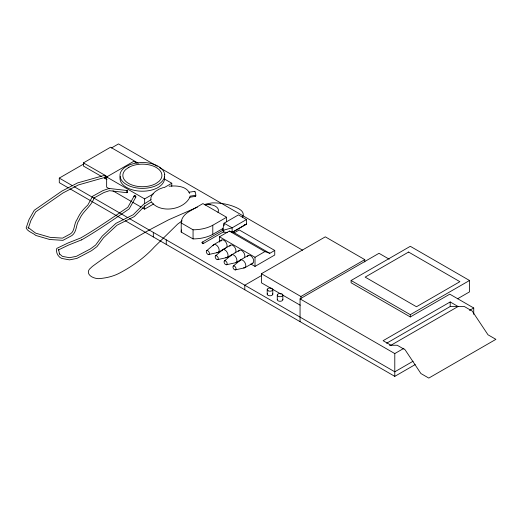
<?xml version="1.0" encoding="UTF-8"?>
<svg xmlns="http://www.w3.org/2000/svg" width="522" height="522" viewBox="0 0 522 522"><rect width="100%" height="100%" fill="white"/><g stroke="black" fill="none" stroke-linecap="round" stroke-linejoin="round"><path stroke-width="0.78" d="M150.727 200.239L151.073 199.658M164.547 176.227C165.735 182.446 160.15 187.033 154.904 189.01A22.4 12.933 0 0 1 130.5 189.245A22.4 12.933 0 0 1 120.204 176.475M134.017 196.435C134.258 194.608 137.025 196.657 135.439 197.492M190.001 196.931C183.966 210.112 160.221 213.7 151.347 201.87M222.516 230.855L224.095 223.188L238.45 214.901L246.488 219.54L246.488 224.179L232.133 232.473L232.133 227.827L246.488 219.54M127.127 190.589L126.931 192.69L127.127 192.35M28.305 228.166L30.928 220.447L35.757 211.828L62.914 193.003L78.372 184.951L105.529 177.239L105.013 175.288L83.422 162.897L83.422 166.055L101.627 176.501M152.333 194.673L150.962 197.375L150.851 199.026M92.577 196.344L87.722 205.198C83.925 208.402 79.572 213.681 77.38 218.959C73.68 223.71 75.07 230.561 70.744 233.706L62.516 238.143L50.06 237.34L36.762 233.478C36.579 234.58 25.989 225.236 28.345 227.925M104.739 175.288L77.654 182.896L61.831 191.117L34.276 210.255L29.056 219.468L26.139 227.944C27.503 231.637 33.134 232.916 35.848 235.461L49.753 239.513L62.96 240.342L71.984 235.507C77.132 231.742 75.853 223.938 79.233 219.964C82.62 211.018 90.939 207.103 94.175 197.831M134.147 196.004L127.864 207.254C112.387 217.759 97.001 228.538 80.838 237.895L67.834 243.076L56.761 248.4C55.554 252.08 58.007 257.046 61.785 258.442L69.504 259.878L76.923 258.397L91.565 250.677L97.02 246.586L103.5 237.758L117.052 225.165L134.317 216.558L144.809 205.988M135.648 197.466L129.123 208.937C113.528 219.534 98.025 230.404 81.726 239.82L81.595 239.872M104.733 175.379L107.63 176.847M152.581 194.217L155.288 191.509L159.021 189.199L163.536 187.45M206.758 250.632L213.798 244.59L221.693 240.035M215.638 255.754L222.679 249.718L230.574 245.164M224.519 260.883L231.559 254.847M233.399 266.011L240.44 259.976L248.335 255.415M182.185 220.813L177.63 224.127L154.271 247.069A164.952 95.232 0 0 1 119.323 273.202A37.042 21.389 0 0 1 98.234 278.67L95.493 278.252A11.654 6.727 0 0 1 89.471 269.156L92.374 266.435A586.552 338.641 0 0 1 152.241 228.414L168.717 219.762L197.362 207.175M144.679 206.118L151.334 201.916M83.422 162.897L110.56 147.224L138.271 163.229M68.408 187.92L59.286 182.654L59.286 178.093L83.951 163.856M111.44 147.98L118.487 143.915L157.285 166.309M109.463 188.833L106.651 187.209L106.651 176.978L133.789 161.311L136.607 162.942M106.651 176.978L144.64 198.915L153.683 193.695M164.123 187.666L171.777 183.248L171.777 186.393M142.532 207.926L144.64 209.146L153.683 203.926M226.607 217.263L202.927 203.587L189.114 211.567A28.136 16.247 0 0 0 181.219 222.959L193.062 229.797A28.847 16.652 0 0 0 212.793 225.236L226.607 217.263L226.607 221.817M181.219 222.959L181.219 232.075L193.062 238.913A28.847 16.652 0 0 0 212.793 234.352L223.155 228.368M202.229 242.182L223.064 230.156M203.084 243.663L223.918 231.637M219.488 242.097L219.488 236.779L229.354 231.083L234.287 232.792L269.809 253.3L274.748 250.456L274.748 255.01L255.01 266.403L250.828 263.995M232.244 232.238L246.345 224.095M234.287 232.792L239.22 229.941L274.748 250.456M218.261 252.328L222.209 250.045M223.527 249.288L225.497 248.146M227.148 257.457L239.454 250.286M236.029 262.579L241.288 259.545M219.488 236.779L255.01 257.287L264.876 251.591L269.809 253.3M244.909 267.708L252.805 263.153M281.182 294.225L261.444 282.826L261.444 273.711L325.31 236.838L364.78 259.63L364.78 261.907M261.718 275.433L244.798 285.201L244.798 289.762M261.444 273.711L300.913 296.503L364.78 259.63M300.059 321.663L300.059 298.878L379.005 253.3L389.21 259.193M473.735 314.335L473.735 307.993L449.781 294.16L410.305 316.952L351.104 282.767L351.104 280.49L410.305 246.306L469.513 280.49L469.513 291.883L457.533 298.799M351.104 280.49L410.305 314.668L469.513 280.49M450.199 301.951L383.102 340.696L390.991 345.251L458.094 306.512L450.199 301.951L450.199 306.512L386.632 343.215M300.059 298.878L394.789 353.57L403.956 348.278M469.506 310.433L473.735 307.993M413.117 361.217L394.789 371.801L129.463 218.614M125.254 220.741L394.789 376.355L415.231 364.558M150.93 199.717L143.517 204.363L133.214 214.751L115.969 223.338L102.11 236.238L95.656 245.027L90.528 248.837L76.401 256.315L69.491 257.698L62.412 256.374L59.293 253.744L59.541 254.103L58.523 249.209L58.249 250.025L68.558 245.059L81.726 239.82M92.72 196.207L103.004 190.55L109.15 188.481M94.025 197.968L103.911 192.533L109.411 190.68L126.97 192.709M244.218 224.989L246.488 224.179M222.516 229.406L223.755 230.124L232.133 227.827L224.095 223.188L224.095 225.511M208.624 254.521A2.186 1.266 60 0 0 208.624 251.421A2.186 1.266 60 0 0 206.307 251.63A2.186 1.266 60 0 0 208.624 254.521L217.609 252.531M217.504 259.643A2.186 1.266 60 0 0 217.504 256.55A2.186 1.266 60 0 0 215.188 256.759A2.186 1.266 60 0 0 217.504 259.643L226.489 257.653M226.391 264.771A2.186 1.266 60 0 0 226.391 261.679A2.186 1.266 60 0 0 224.068 261.887A2.186 1.266 60 0 0 226.391 264.771L235.37 262.781A4.463 2.577 60 0 0 235.716 256.928A4.463 2.577 60 0 0 230.744 256.008M235.272 269.9A2.186 1.266 60 0 0 235.272 266.807A2.186 1.266 60 0 0 232.949 267.016A2.186 1.266 60 0 0 235.272 269.9L244.25 267.91M188.925 192.259L194.81 191.346M189.91 196.181L195.796 195.267M189.584 197.264L195.463 196.357M169.154 186.21C176.162 185.499 186.537 185.93 189.708 193.486M450.199 306.512L464.326 306.512L472.214 311.066L488.005 334.791L495.9 339.346L428.797 378.085L420.902 373.53L405.118 349.812L397.222 345.251L389.412 345.251M227.559 232.375L223.755 232.297L223.755 230.124M208.271 204.572L210.575 204.696A10.225 5.905 0 0 1 217.928 212.317M210.575 204.696L207.821 204.585A8.704 5.024 0 0 0 205.139 204.97M109.189 188.468L127.179 190.53M105.359 177.369L105.131 177.219A1.116 0.646 60 0 0 105.92 176.841A1.116 0.646 60 0 0 105.268 175.49A1.116 0.646 60 0 0 104.367 175.633M104.426 178.106L106.977 179.614M159.406 167.536L302.597 250.208M164.547 179.072L171.777 183.248M229.354 231.083L264.876 251.591M105.131 176.305L105.92 176.762M112.98 190.869L131.27 201.427M132.679 202.242L141.123 207.117M282.591 295.034L300.209 305.207M59.286 178.093L72.617 185.793M74.02 186.602L128.06 217.804M69.811 188.729L123.851 219.932M410.305 314.668L410.305 316.952M394.789 353.57L394.789 376.355M300.913 296.503L300.913 298.78M282.852 295.106A2.793 1.612 0 0 1 278.663 296.503A2.793 1.612 0 0 1 278.663 293.71A2.793 1.612 0 0 1 282.852 295.106L282.852 299.667M277.267 295.106L277.267 299.667M272.791 289.612L272.791 294.167M267.205 289.612L267.205 294.167M255.01 257.287L255.01 266.403M212.793 225.236L212.793 234.352M193.062 229.797L193.062 238.913M166.257 239.859L166.257 244.413M153.324 232.394L153.324 236.949M144.64 198.915L144.64 203.639M144.64 206.001L144.64 209.146M127.074 190.713L127.074 192.533M105.013 177.049L105.013 178.446M272.693 293.749A2.793 1.612 0 0 1 269.633 295.765A2.793 1.612 0 0 1 267.577 293.364M282.754 299.25A2.793 1.612 0 0 1 280.06 301.279A2.793 1.612 0 0 1 277.365 299.25M220.878 241.197A4.463 2.577 60 0 1 225.504 241.653A4.463 2.577 60 0 1 226.156 247.767M229.758 246.325A4.463 2.577 60 0 1 234.385 246.782A4.463 2.577 60 0 1 235.037 252.896M238.639 251.454A4.463 2.577 60 0 1 242.893 251.487A4.463 2.577 60 0 1 244.42 257.561M247.519 256.576A4.463 2.577 60 0 1 252.491 257.503A4.463 2.577 60 0 1 252.146 263.356M212.983 245.758A4.463 2.577 60 0 1 218.261 247.167A4.463 2.577 60 0 1 216.845 252.452M221.863 250.88A4.463 2.577 60 0 1 227.148 252.296A4.463 2.577 60 0 1 225.732 257.581M239.624 261.137A4.463 2.577 60 0 1 244.909 262.553A4.463 2.577 60 0 1 243.493 267.838M181.219 232.075A28.136 16.247 0 0 1 181.428 229.98M134.2 196.409A1.116 0.646 60 0 1 134.761 195.619A1.116 0.646 60 0 1 135.727 196.82A1.116 0.646 60 0 1 135.165 197.616M194.504 191.946A2.538 0.535 81.2 0 1 195.248 192.057A2.538 0.535 81.2 0 1 195.789 195.443A2.538 0.535 81.2 0 1 195.137 195.926M242.397 217.263A13.141 7.589 0 0 0 239.422 209.178A37.192 21.474 0 0 0 212.265 202.888A37.421 21.604 0 0 0 204.591 204.493M164.73 174.537C165.063 180.358 159.732 184.201 154.904 186.158A22.4 12.933 0 0 1 125.6 183.998A22.4 12.933 0 0 1 125.482 166.942L129.867 164.711L135.1 163.203L140.829 162.531A22.4 12.933 0 0 1 164.73 174.537M128.927 167.255L125.724 169.546A19.536 11.282 0 0 0 130.095 184.201A19.536 11.282 0 0 0 155.837 183.613L159.047 181.323A19.536 11.282 0 0 0 154.669 166.668A19.536 11.282 0 0 0 128.927 167.255M408.569 252.054L365.152 277.123L416.465 306.747L459.882 281.678L408.569 252.054M268.021 290.747A2.793 1.612 0 0 0 272.693 290.023A2.793 1.612 0 0 0 269.274 288.053A2.793 1.612 0 0 0 268.021 290.747M202.053 242.573A0.855 0.496 60 0 0 202.96 243.702A0.855 0.496 60 0 0 202.96 242.495A0.855 0.496 60 0 0 202.053 242.573"/></g></svg>
